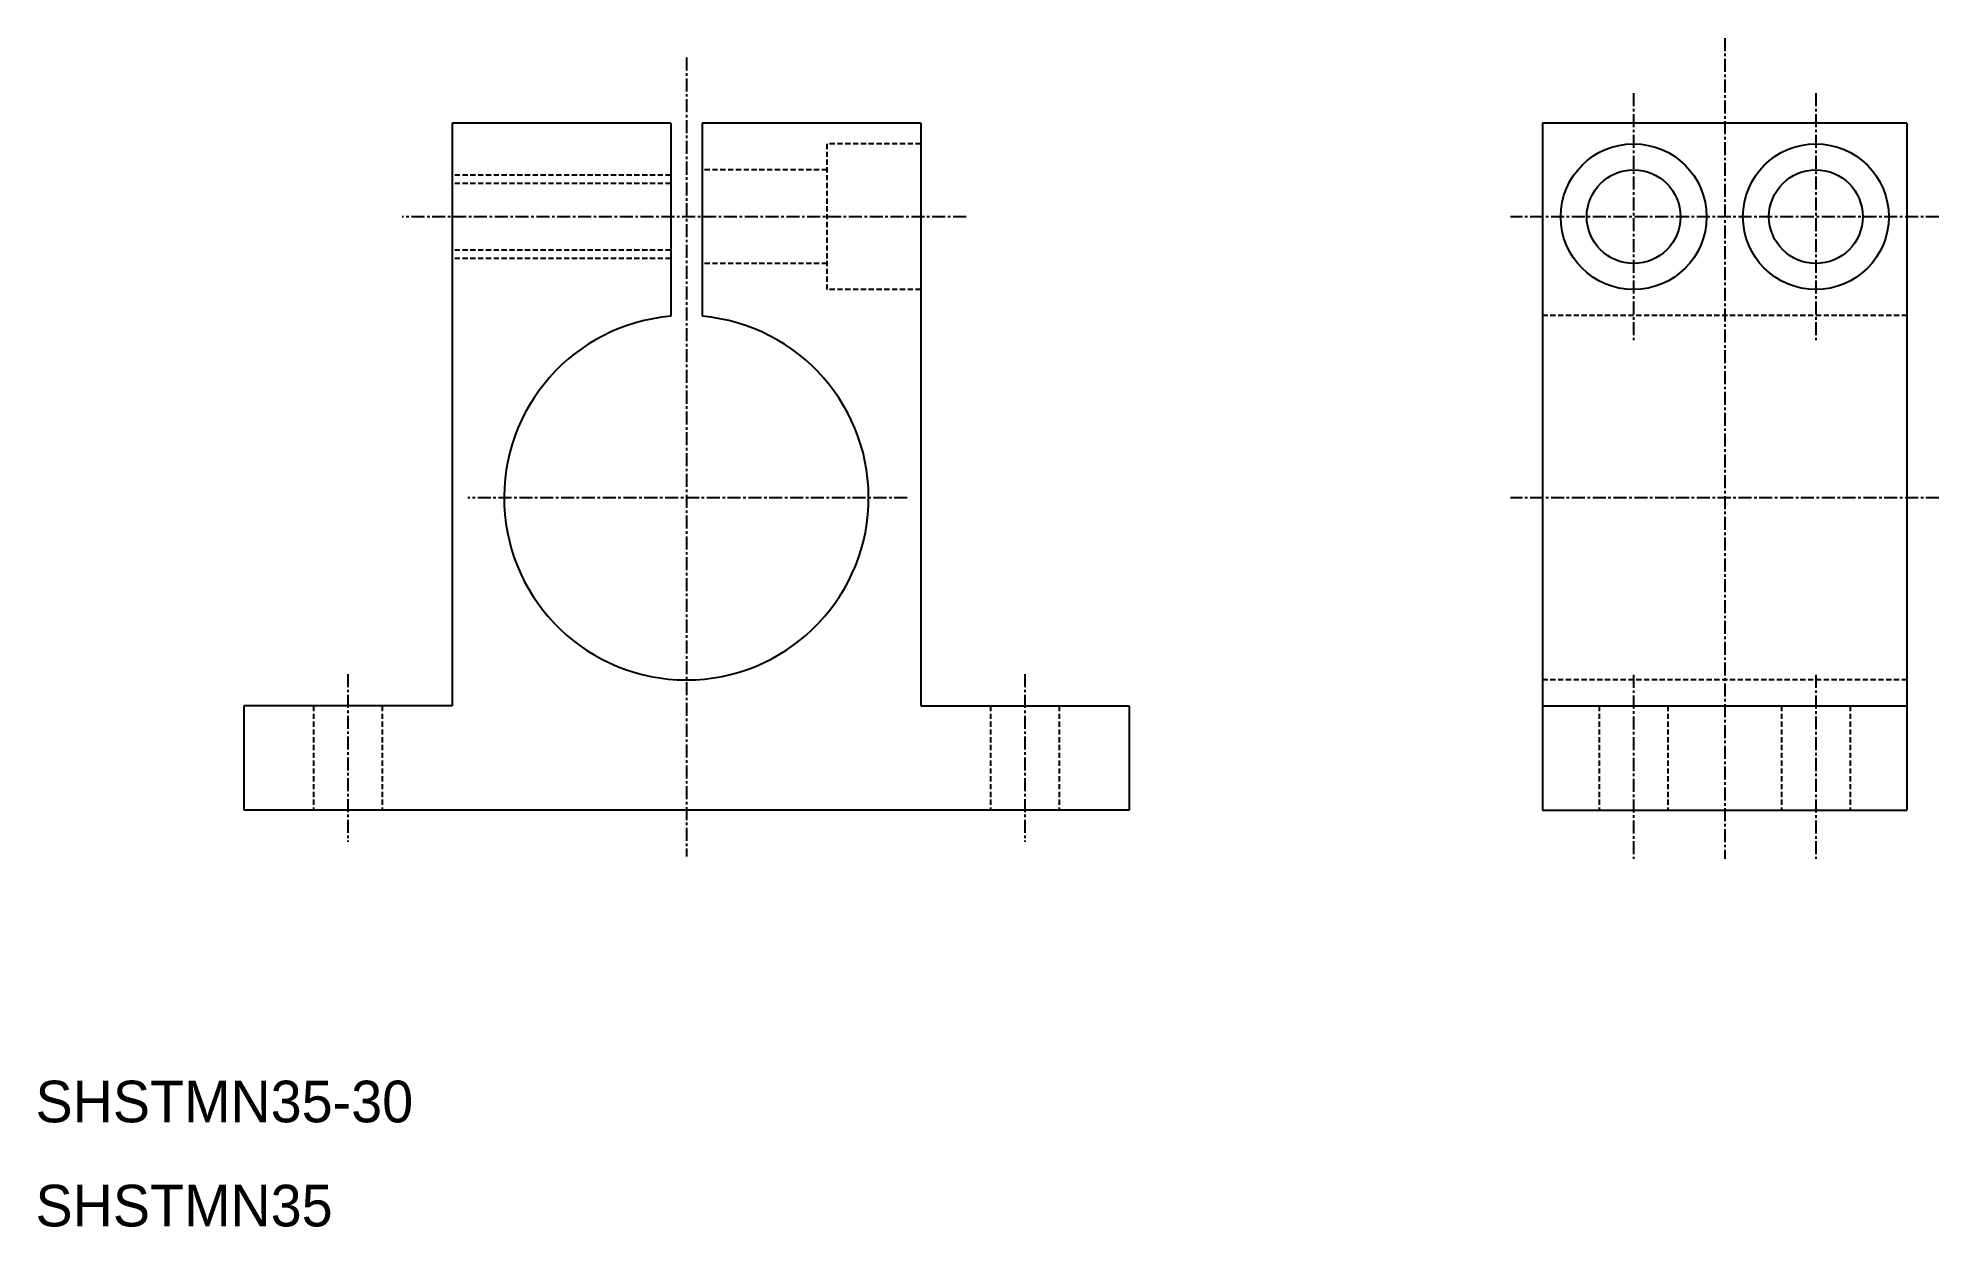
# Model space of a CAD drawing. Extents: x 10 to 193, y 10 to 124.
import ezdxf

# ---------------------------------------------------------------- set-up
doc = ezdxf.new("R2010")
doc.units = 0
doc.linetypes.add('CENTER', pattern=[2, 1.25, -0.25, 0.25, -0.25])
doc.linetypes.add('DASHED', pattern=[0.75, 0.5, -0.25])
doc.layers.get('0').update_dxf_attribs({"linetype": 'CONTINUOUS'})
doc.layers.add('CENTER', color=1, linetype='CENTER')

msp = doc.modelspace()

# ---------------------------------------------------------------- linework, layer by layer
at = {"color": 7, "linetype": 'CONTINUOUS'}
for p, q in [((71, 116), (50, 116)), ((50, 116), (50, 60)), ((71, 116), (71, 97.44)), ((95, 116), (74, 116)), ((74, 116), (74, 97.44)), ((95, 116), (95, 60)), ((189.7, 116), (154.7, 116)), ((154.7, 116), (154.7, 50)), ((189.7, 116), (189.7, 50)), ((50, 60), (30, 60)), ((30, 60), (30, 50)), ((95, 60), (115, 60)), ((115, 60), (115, 50)), ((154.7, 60), (189.7, 60)), ((30, 57.5), (30, 57.5)), ((30, 55), (30, 55)), ((115, 50), (30, 50)), ((154.7, 50), (189.7, 50))]:
    msp.add_line(p, q, dxfattribs=at)
at = {"color": 3, "linetype": 'DASHED'}
for p, q in [((86, 114), (86, 100)), ((95, 114), (86, 114)), ((86, 111.5), (74, 111.5)), ((71, 111), (50, 111)), ((71, 110.2), (50, 110.2)), ((71, 103.8), (50, 103.8)), ((71, 103), (50, 103)), ((86, 102.5), (74, 102.5)), ((95, 100), (86, 100)), ((189.7, 97.5), (154.7, 97.5)), ((189.7, 62.5), (154.7, 62.5)), ((36.7, 60), (36.7, 50)), ((43.3, 60), (43.3, 50)), ((101.7, 60), (101.7, 50)), ((108.3, 60), (108.3, 50)), ((160.15, 60), (160.15, 50)), ((166.75, 60), (166.75, 50)), ((177.65, 60), (177.65, 50)), ((184.25, 60), (184.25, 50))]:
    msp.add_line(p, q, dxfattribs=at)
at = {"color": 7, "linetype": 'CONTINUOUS'}
for centre, radius in [((163.45, 107), 7), ((180.95, 107), 7), ((163.45, 107), 4.5), ((180.95, 107), 4.5)]:
    msp.add_circle(centre, radius, dxfattribs=at)
msp.add_arc((72.5, 80), 17.5, 94.9171, 85.0829, dxfattribs=at)
at = {"layer": 'CENTER', "color": 1, "linetype": 'CENTER'}
for p, q in [((172.2, 124.17), (172.2, 45.31)), ((72.5, 122.29), (72.5, 45.54)), ((163.45, 118.86), (163.45, 95.14)), ((180.95, 118.86), (180.95, 95.14)), ((99.35, 107), (45.21, 107)), ((192.77, 107), (151.62, 107)), ((192.77, 107), (151.62, 107)), ((93.71, 80), (51.5, 80)), ((192.77, 80), (151.62, 80)), ((40, 63.06), (40, 46.95)), ((105, 63.06), (105, 46.95)), ((163.45, 63), (163.45, 45.31)), ((180.95, 63), (180.95, 45.31))]:
    msp.add_line(p, q, dxfattribs=at)

# ---------------------------------------------------------------- texts
at = {"color": 7, "linetype": 'CONTINUOUS'}
for s, p in [('SHSTMN35-30', (10, 20)), ('SHSTMN35', (10, 10))]:
    msp.add_text(s, height=4, dxfattribs=at).set_placement(p)

doc.saveas('drawing.dxf')
